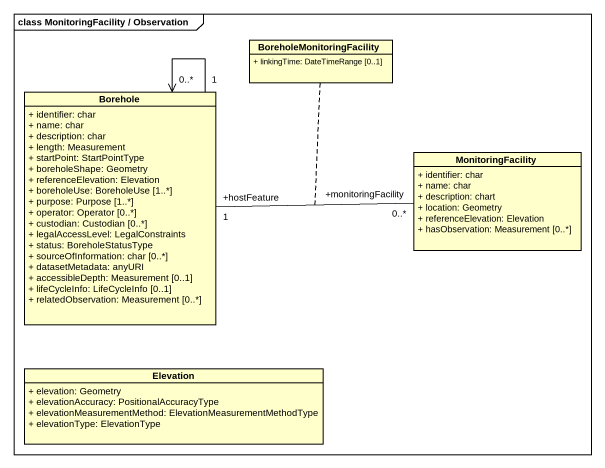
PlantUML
@startuml
mainframe class MonitoringFacility / Observation
hide circle
hide empty members
skinparam classAttributeIconSize 0
class BoreholeMonitoringFacility {
  + linkingTime: DateTimeRange [0..1]
}
class Borehole {
  + identifier: char
  + name: char
  + description: char
  + length: Measurement
  + startPoint: StartPointType
  + boreholeShape: Geometry
  + referenceElevation: Elevation
  + boreholeUse: BoreholeUse [1..*]
  + purpose: Purpose [1..*]
  + operator: Operator [0..*]
  + custodian: Custodian [0..*]
  + legalAccessLevel: LegalConstraints
  + status: BoreholeStatusType
  + sourceOfInformation: char [0..*]
  + datasetMetadata: anyURI
  + accessibleDepth: Measurement [0..1]
  + lifeCycleInfo: LifeCycleInfo [0..1]
  + relatedObservation: Measurement [0..*]
}
class MonitoringFacility {
  + identifier: char
  + name: char
  + description: chart
  + location: Geometry
  + referenceElevation: Elevation
  + hasObservation: Measurement [0..*]
}
class Elevation {
  + elevation: Geometry
  + elevationAccuracy: PositionalAccuracyType
  + elevationMeasurementMethod: ElevationMeasurementMethodType
  + elevationType: ElevationType
}
Borehole "1" --> "0..*" Borehole
Borehole "+hostFeature\n1" -right- "+monitoringFacility\n0..*" MonitoringFacility
(Borehole, MonitoringFacility) .. BoreholeMonitoringFacility
@enduml
